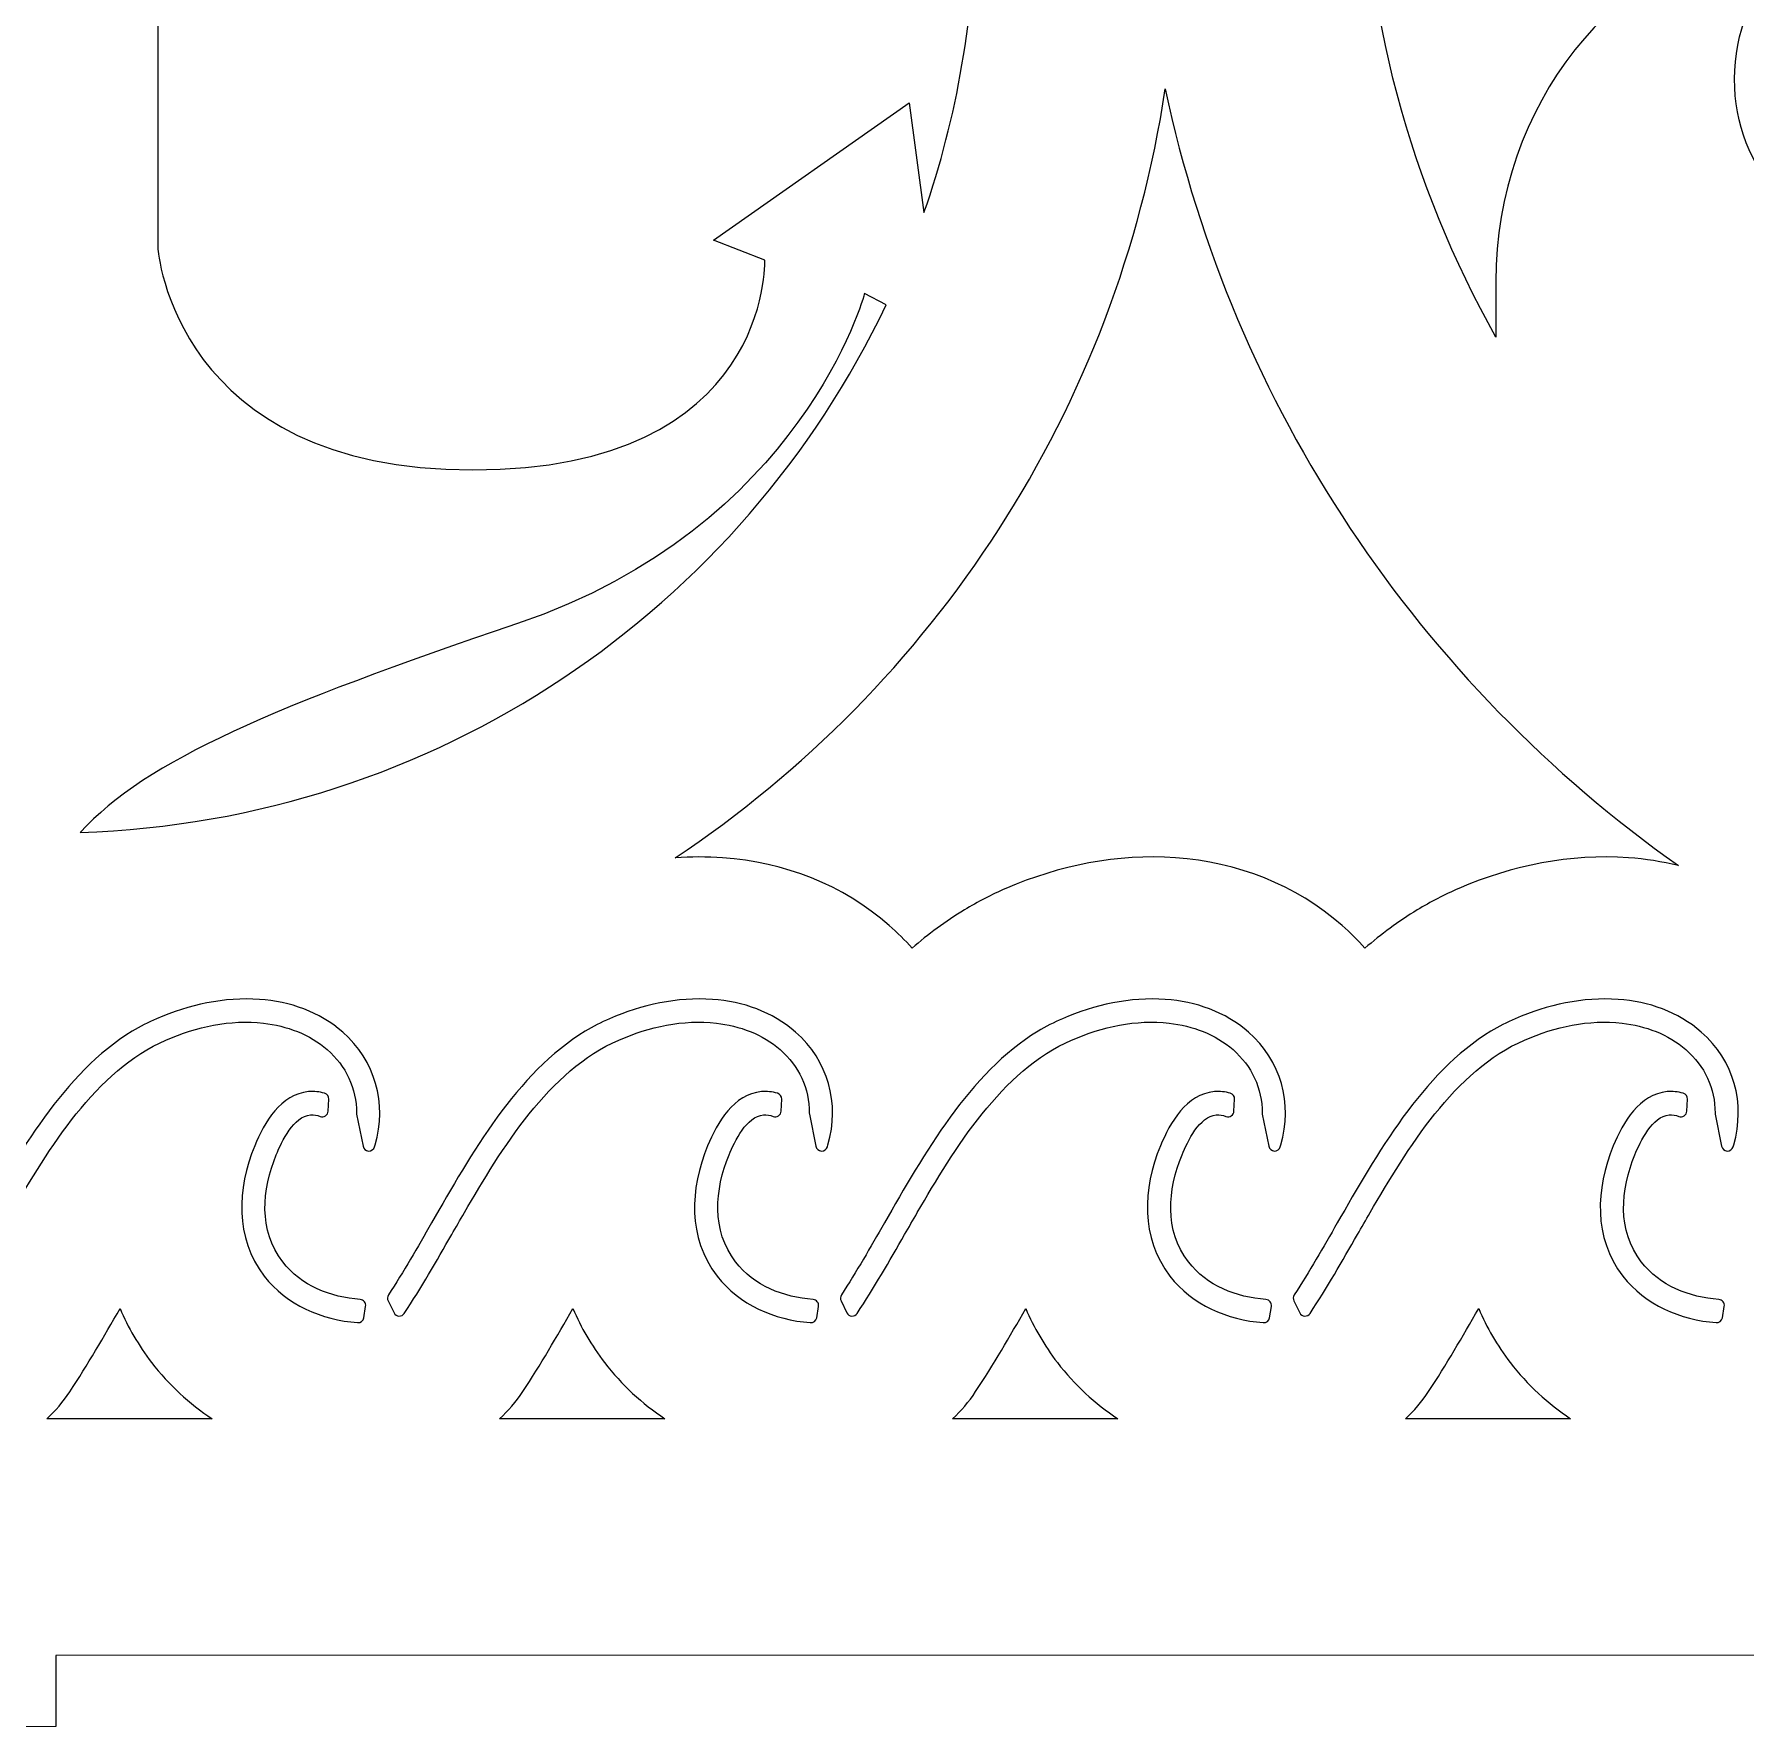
# Model space of a CAD drawing. Header units: millimetres. Extents: x -1460 to 1460, y -777 to 775.
# Drawn here: x -336.2 to -263.8, y 333 to 404.6 of the extents above; entities that cross this region are included whole.
import ezdxf

# ---------------------------------------------------------------- set-up
doc = ezdxf.new("R2010")
doc.units = ezdxf.units.MM
doc.header["$MEASUREMENT"] = 0
doc.layers.add('Camada 1', color=7, linetype='Continuous')

msp = doc.modelspace()

# ---------------------------------------------------------------- linework, layer by layer
at = {"layer": 'Camada 1', "color": 250, "lineweight": 20}
for points, knots in [([(-78.2431, 446.6045), (-78.2431, 446.6045), (-78.2464, 446.6045), (-78.2464, 446.6045), (-78.2464, 446.6045), (-78.2464, 446.6045), (-78.2465, 446.8754), (-78.2465, 446.8754), (-78.2465, 446.8754), (-182.8807, 476.215), (-287.6544, 476.1247), (-392.2509, 446.6045), (-392.2509, 446.6045), (-392.2509, 446.6045), (-392.2578, 432.6336), (-392.2578, 432.6336), (-392.2578, 432.6336), (-392.2578, 432.6336), (-392.2509, 432.6356), (-392.2509, 432.6356), (-392.2509, 432.6356), (-392.2509, 432.6356), (-392.2509, 423.3018), (-392.2509, 423.3018), (-392.2509, 423.3018), (-392.2509, 423.3018), (-389.2361, 423.3018), (-389.2361, 423.3018), (-389.2361, 423.3018), (-389.2361, 423.3018), (-389.2361, 407.36), (-389.2361, 407.36), (-389.2361, 407.36), (-389.2361, 407.36), (-389.2361, 396.8079), (-389.2361, 396.8079), (-389.2361, 396.8079), (-389.2361, 396.8079), (-389.2361, 373.2177), (-389.2361, 373.2177), (-389.2361, 373.2177), (-389.2361, 373.2177), (-389.2361, 367.2369), (-389.2361, 367.2369), (-389.2361, 367.2369), (-389.2361, 367.2369), (-392.1851, 367.2369), (-392.1851, 367.2369), (-392.1851, 367.2369), (-392.1851, 367.2369), (-392.1863, 367.235), (-392.1863, 367.235), (-392.1863, 367.235), (-392.1863, 367.235), (-392.1875, 367.2331), (-392.1875, 367.2331), (-392.1875, 367.2331), (-392.1875, 367.2331), (-392.1886, 367.2312), (-392.1886, 367.2312), (-392.1886, 367.2312), (-392.1886, 367.2312), (-392.1898, 367.2293), (-392.1898, 367.2293), (-392.1898, 367.2293), (-392.1898, 367.2293), (-392.191, 367.2274), (-392.191, 367.2274), (-392.191, 367.2274), (-392.191, 367.2274), (-392.1922, 367.2255), (-392.1922, 367.2255), (-392.1922, 367.2255), (-392.1922, 367.2255), (-392.1934, 367.2236), (-392.1934, 367.2236), (-392.1934, 367.2236), (-392.1934, 367.2236), (-392.1946, 367.2218), (-392.1946, 367.2218), (-392.1946, 367.2218), (-392.1946, 367.2218), (-392.1957, 367.2199), (-392.1957, 367.2199), (-392.1957, 367.2199), (-392.1957, 367.2199), (-392.1969, 367.218), (-392.1969, 367.218), (-392.1969, 367.218), (-392.1969, 367.218), (-392.1981, 367.2161), (-392.1981, 367.2161), (-392.1981, 367.2161), (-392.1981, 367.2161), (-392.1993, 367.2142), (-392.1993, 367.2142), (-392.1993, 367.2142), (-392.1993, 367.2142), (-392.2005, 367.2123), (-392.2005, 367.2123), (-392.2005, 367.2123), (-392.2005, 367.2123), (-392.2016, 367.2104), (-392.2016, 367.2104), (-392.2016, 367.2104), (-392.2016, 367.2104), (-392.2028, 367.2085), (-392.2028, 367.2085), (-392.2028, 367.2085), (-392.2028, 367.2085), (-392.204, 367.2066), (-392.204, 367.2066), (-392.204, 367.2066), (-392.204, 367.2066), (-392.2052, 367.2047), (-392.2052, 367.2047), (-392.2052, 367.2047), (-392.2052, 367.2047), (-392.2064, 367.2028), (-392.2064, 367.2028), (-392.2064, 367.2028), (-392.2064, 367.2028), (-392.2087, 367.1991), (-392.2087, 367.1991), (-392.2087, 367.1991), (-392.2087, 367.1991), (-392.2099, 367.1972), (-392.2099, 367.1972), (-392.2099, 367.1972), (-392.2099, 367.1972), (-392.2111, 367.1953), (-392.2111, 367.1953), (-392.2111, 367.1953), (-392.2111, 367.1953), (-392.2123, 367.1934), (-392.2123, 367.1934), (-392.2123, 367.1934), (-392.2123, 367.1934), (-392.2135, 367.1915), (-392.2135, 367.1915), (-392.2135, 367.1915), (-392.2135, 367.1915), (-392.2182, 367.1839), (-392.2182, 367.1839), (-392.2182, 367.1839), (-392.2182, 367.1839), (-392.2194, 367.182), (-392.2194, 367.182), (-392.2194, 367.182), (-392.2194, 367.182), (-392.2206, 367.1801), (-392.2206, 367.1801), (-392.2206, 367.1801), (-392.2206, 367.1801), (-392.2229, 367.1764), (-392.2229, 367.1764), (-392.2229, 367.1764), (-392.2229, 367.1764), (-392.2241, 367.1745), (-392.2241, 367.1745), (-392.2241, 367.1745), (-392.2241, 367.1745), (-392.2253, 367.1726), (-392.2253, 367.1726), (-392.2253, 367.1726), (-392.2253, 367.1726), (-392.2265, 367.1707), (-392.2265, 367.1707), (-392.2265, 367.1707), (-392.2265, 367.1707), (-392.2277, 367.1688), (-392.2277, 367.1688), (-392.2277, 367.1688), (-392.2277, 367.1688), (-392.2336, 367.1594), (-392.2336, 367.1594), (-392.2336, 367.1594), (-392.2336, 367.1594), (-392.2348, 367.1575), (-392.2348, 367.1575), (-392.2348, 367.1575), (-392.2348, 367.1575), (-392.236, 367.1556), (-392.236, 367.1556), (-392.236, 367.1556), (-392.236, 367.1556), (-392.2407, 367.148), (-392.2407, 367.148), (-392.2407, 367.148), (-392.2407, 367.148), (-392.2419, 367.1461), (-392.2419, 367.1461), (-392.2419, 367.1461), (-392.2419, 367.1461), (-392.2431, 367.1442), (-392.2431, 367.1442), (-392.2431, 367.1442), (-392.2431, 367.1442), (-392.2443, 367.1423), (-392.2443, 367.1423), (-392.2443, 367.1423), (-392.2443, 367.1423), (-392.2454, 367.1405), (-392.2454, 367.1405), (-392.2454, 367.1405), (-392.2454, 367.1405), (-392.2466, 367.1386), (-392.2466, 367.1386), (-392.2466, 367.1386), (-392.2466, 367.1386), (-392.2478, 367.1367), (-392.2478, 367.1367), (-392.2478, 367.1367), (-392.2478, 367.1367), (-392.249, 367.1348), (-392.249, 367.1348), (-392.249, 367.1348), (-392.249, 367.1348), (-392.2502, 367.1329), (-392.2502, 367.1329), (-392.2502, 367.1329), (-392.2502, 367.1329), (-392.2509, 367.1319), (-392.2509, 367.1319), (-392.2509, 367.1319), (-392.2509, 367.1319), (-392.2509, 367.1318), (-392.2509, 367.1318), (-392.2509, 367.1318), (-392.2509, 367.1318), (-392.2609, 367.1159), (-392.2609, 367.1159), (-392.2609, 367.1159), (-392.2609, 367.1159), (-392.2538, 358.9358), (-392.2538, 358.9358), (-392.2538, 358.9358), (-392.2538, 358.9358), (-392.2509, 358.939), (-392.2509, 358.939), (-392.2509, 358.939), (-392.2509, 358.939), (-392.2509, 350.9979), (-392.2509, 350.9979), (-392.2509, 350.9979), (-392.2509, 350.9979), (-392.2517, 350.9979), (-392.2517, 350.9979), (-392.2517, 350.9979), (-392.2517, 350.9979), (-392.2509, 350.0773), (-392.2509, 350.0773), (-392.2509, 350.0773), (-392.2509, 350.0773), (-392.2509, 332.9659), (-392.2509, 332.9659), (-392.2509, 332.9659), (-392.2509, 332.9659), (-389.236, 332.9659), (-389.236, 332.9659), (-389.236, 332.9659), (-389.236, 332.9659), (-389.236, 332.9518), (-389.236, 332.9518), (-389.236, 332.9518), (-389.236, 332.9518), (-335.236, 333.0523), (-335.236, 333.0523), (-335.236, 333.0523), (-335.236, 333.0523), (-335.236, 336.0523), (-335.236, 336.0523), (-335.236, 336.0523), (-335.236, 336.0523), (-235.2485, 336.0586), (-235.2485, 336.0586), (-235.2485, 336.0586), (-235.2485, 336.0586), (-135.261, 336.0523), (-135.261, 336.0523), (-135.261, 336.0523), (-135.261, 336.0523), (-135.261, 333.0523), (-135.261, 333.0523), (-135.261, 333.0523), (-135.261, 333.0523), (-86.2484, 333.0521), (-86.2484, 333.0521), (-86.2484, 333.0521), (-86.2484, 333.0521), (-86.2484, 332.9659), (-86.2484, 332.9659), (-86.2484, 332.9659), (-86.2484, 332.9659), (-78.2431, 332.9659), (-78.2431, 332.9659), (-78.2431, 332.9659), (-78.2431, 332.9659), (-78.2431, 359.3967), (-78.2431, 359.3967), (-78.2431, 359.3967), (-78.2431, 359.3967), (-78.2364, 367.1159), (-78.2364, 367.1159), (-78.2364, 367.1159), (-78.2364, 367.1159), (-78.2431, 367.1265), (-78.2431, 367.1265), (-78.2431, 367.1265), (-78.2431, 367.1265), (-78.2431, 367.1319), (-78.2431, 367.1319), (-78.2431, 367.1319), (-78.2431, 367.1319), (-78.3089, 367.2369), (-78.3089, 367.2369), (-78.3089, 367.2369), (-78.3089, 367.2369), (-78.3122, 367.2369), (-78.3122, 367.2369), (-78.3122, 367.2369), (-78.3122, 367.2369), (-78.3779, 367.3427), (-78.3779, 367.3427), (-78.3779, 367.3427), (-78.3779, 367.3427), (-81.2579, 367.3427), (-81.2579, 367.3427), (-81.2579, 367.3427), (-81.2579, 367.3427), (-81.2579, 373.2177), (-81.2579, 373.2177), (-81.2579, 373.2177), (-81.2579, 373.2177), (-81.2579, 396.8079), (-81.2579, 396.8079), (-81.2579, 396.8079), (-81.2579, 396.8079), (-81.2579, 407.36), (-81.2579, 407.36), (-81.2579, 407.36), (-81.2579, 407.36), (-81.2579, 423.3018), (-81.2579, 423.3018), (-81.2579, 423.3018), (-81.2579, 423.3018), (-78.2431, 423.3018), (-78.2431, 423.3018), (-78.2431, 423.3018), (-78.2431, 423.3018), (-78.2431, 432.9062), (-78.2431, 432.9062), (-78.2431, 432.9062), (-78.2431, 432.9062), (-78.2396, 432.9052), (-78.2396, 432.9052), (-78.2396, 432.9052), (-78.2396, 432.9052), (-78.2431, 439.9915), (-78.2431, 439.9915), (-78.2431, 439.9915), (-78.2431, 439.9915), (-78.2431, 446.6045), (-78.2431, 446.6045)], [0, 0, 0, 0, 0.0108696, 0.0108696, 0.0108696, 0.0108696, 0.0217391, 0.0217391, 0.0217391, 0.0217391, 0.0326087, 0.0326087, 0.0326087, 0.0326087, 0.0434783, 0.0434783, 0.0434783, 0.0434783, 0.0543478, 0.0543478, 0.0543478, 0.0543478, 0.0652174, 0.0652174, 0.0652174, 0.0652174, 0.076087, 0.076087, 0.076087, 0.076087, 0.0869565, 0.0869565, 0.0869565, 0.0869565, 0.0978261, 0.0978261, 0.0978261, 0.0978261, 0.1086957, 0.1086957, 0.1086957, 0.1086957, 0.1195652, 0.1195652, 0.1195652, 0.1195652, 0.1304348, 0.1304348, 0.1304348, 0.1304348, 0.1413043, 0.1413043, 0.1413043, 0.1413043, 0.1521739, 0.1521739, 0.1521739, 0.1521739, 0.1630435, 0.1630435, 0.1630435, 0.1630435, 0.173913, 0.173913, 0.173913, 0.173913, 0.1847826, 0.1847826, 0.1847826, 0.1847826, 0.1956522, 0.1956522, 0.1956522, 0.1956522, 0.2065217, 0.2065217, 0.2065217, 0.2065217, 0.2173913, 0.2173913, 0.2173913, 0.2173913, 0.2282609, 0.2282609, 0.2282609, 0.2282609, 0.2391304, 0.2391304, 0.2391304, 0.2391304, 0.25, 0.25, 0.25, 0.25, 0.2608696, 0.2608696, 0.2608696, 0.2608696, 0.2717391, 0.2717391, 0.2717391, 0.2717391, 0.2826087, 0.2826087, 0.2826087, 0.2826087, 0.2934783, 0.2934783, 0.2934783, 0.2934783, 0.3043478, 0.3043478, 0.3043478, 0.3043478, 0.3152174, 0.3152174, 0.3152174, 0.3152174, 0.326087, 0.326087, 0.326087, 0.326087, 0.3369565, 0.3369565, 0.3369565, 0.3369565, 0.3478261, 0.3478261, 0.3478261, 0.3478261, 0.3586957, 0.3586957, 0.3586957, 0.3586957, 0.3695652, 0.3695652, 0.3695652, 0.3695652, 0.3804348, 0.3804348, 0.3804348, 0.3804348, 0.3913043, 0.3913043, 0.3913043, 0.3913043, 0.4021739, 0.4021739, 0.4021739, 0.4021739, 0.4130435, 0.4130435, 0.4130435, 0.4130435, 0.423913, 0.423913, 0.423913, 0.423913, 0.4347826, 0.4347826, 0.4347826, 0.4347826, 0.4456522, 0.4456522, 0.4456522, 0.4456522, 0.4565217, 0.4565217, 0.4565217, 0.4565217, 0.4673913, 0.4673913, 0.4673913, 0.4673913, 0.4782609, 0.4782609, 0.4782609, 0.4782609, 0.4891304, 0.4891304, 0.4891304, 0.4891304, 0.5, 0.5, 0.5, 0.5, 0.5108696, 0.5108696, 0.5108696, 0.5108696, 0.5217391, 0.5217391, 0.5217391, 0.5217391, 0.5326087, 0.5326087, 0.5326087, 0.5326087, 0.5434783, 0.5434783, 0.5434783, 0.5434783, 0.5543478, 0.5543478, 0.5543478, 0.5543478, 0.5652174, 0.5652174, 0.5652174, 0.5652174, 0.576087, 0.576087, 0.576087, 0.576087, 0.5869565, 0.5869565, 0.5869565, 0.5869565, 0.5978261, 0.5978261, 0.5978261, 0.5978261, 0.6086957, 0.6086957, 0.6086957, 0.6086957, 0.6195652, 0.6195652, 0.6195652, 0.6195652, 0.6304348, 0.6304348, 0.6304348, 0.6304348, 0.6413043, 0.6413043, 0.6413043, 0.6413043, 0.6521739, 0.6521739, 0.6521739, 0.6521739, 0.6630435, 0.6630435, 0.6630435, 0.6630435, 0.673913, 0.673913, 0.673913, 0.673913, 0.6847826, 0.6847826, 0.6847826, 0.6847826, 0.6956522, 0.6956522, 0.6956522, 0.6956522, 0.7065217, 0.7065217, 0.7065217, 0.7065217, 0.7173913, 0.7173913, 0.7173913, 0.7173913, 0.7282609, 0.7282609, 0.7282609, 0.7282609, 0.7391304, 0.7391304, 0.7391304, 0.7391304, 0.75, 0.75, 0.75, 0.75, 0.7608696, 0.7608696, 0.7608696, 0.7608696, 0.7717391, 0.7717391, 0.7717391, 0.7717391, 0.7826087, 0.7826087, 0.7826087, 0.7826087, 0.7934783, 0.7934783, 0.7934783, 0.7934783, 0.8043478, 0.8043478, 0.8043478, 0.8043478, 0.8152174, 0.8152174, 0.8152174, 0.8152174, 0.826087, 0.826087, 0.826087, 0.826087, 0.8369565, 0.8369565, 0.8369565, 0.8369565, 0.8478261, 0.8478261, 0.8478261, 0.8478261, 0.8586957, 0.8586957, 0.8586957, 0.8586957, 0.8695652, 0.8695652, 0.8695652, 0.8695652, 0.8804348, 0.8804348, 0.8804348, 0.8804348, 0.8913043, 0.8913043, 0.8913043, 0.8913043, 0.9021739, 0.9021739, 0.9021739, 0.9021739, 0.9130435, 0.9130435, 0.9130435, 0.9130435, 0.923913, 0.923913, 0.923913, 0.923913, 0.9347826, 0.9347826, 0.9347826, 0.9347826, 0.9456522, 0.9456522, 0.9456522, 0.9456522, 0.9565217, 0.9565217, 0.9565217, 0.9565217, 0.9673913, 0.9673913, 0.9673913, 0.9673913, 0.9782609, 0.9782609, 0.9782609, 0.9782609, 1, 1, 1, 1]), ([(-326.9736, 448.0212), (-309.4727, 444.153), (-296.3805, 428.5488), (-296.3805, 409.8843), (-296.3805, 409.8843), (-296.3805, 405.3849), (-297.1431, 401.0638), (-298.5435, 397.0417), (-298.5435, 397.0417), (-298.5435, 397.0417), (-299.17, 401.6902), (-299.17, 401.6902), (-299.17, 401.6902), (-299.17, 401.6902), (-307.4453, 395.8781), (-307.4453, 395.8781), (-307.4453, 395.8781), (-307.4453, 395.8781), (-305.2671, 395.0274), (-305.2671, 395.0274), (-305.2671, 395.0274), (-305.2671, 395.0274), (-304.9772, 386.1666), (-317.6081, 386.1666), (-317.6081, 386.1666), (-330.2388, 386.1666), (-330.9258, 395.5137), (-330.9258, 395.5137), (-330.9258, 395.5137), (-330.9258, 395.5137), (-330.9258, 423.6998), (-330.9258, 423.6998), (-330.9258, 423.6998), (-330.9258, 423.6998), (-316.6789, 423.6998), (-316.6789, 423.6998), (-316.6789, 423.6998), (-316.6789, 423.6998), (-313.6885, 424.5589), (-313.6885, 427.0805), (-313.6885, 427.0805), (-313.6885, 429.6018), (-316.6789, 430.4097), (-316.6789, 430.4097), (-316.6789, 430.4097), (-316.6789, 430.4097), (-329.1501, 430.7174), (-329.1501, 430.7174), (-329.1501, 430.7174), (-329.1501, 430.7174), (-322.8347, 431.6074), (-322.8347, 440.7823), (-322.8347, 440.7823), (-322.8347, 444.297), (-324.6876, 446.5624), (-326.9736, 448.0212)], [0, 0, 0, 0, 0.0666667, 0.0666667, 0.0666667, 0.0666667, 0.1333333, 0.1333333, 0.1333333, 0.1333333, 0.2, 0.2, 0.2, 0.2, 0.2666667, 0.2666667, 0.2666667, 0.2666667, 0.3333333, 0.3333333, 0.3333333, 0.3333333, 0.4, 0.4, 0.4, 0.4, 0.4666667, 0.4666667, 0.4666667, 0.4666667, 0.5333333, 0.5333333, 0.5333333, 0.5333333, 0.6, 0.6, 0.6, 0.6, 0.6666667, 0.6666667, 0.6666667, 0.6666667, 0.7333333, 0.7333333, 0.7333333, 0.7333333, 0.8, 0.8, 0.8, 0.8, 0.8666667, 0.8666667, 0.8666667, 0.8666667, 1, 1, 1, 1]), ([(-274.3715, 391.7813), (-274.3715, 391.7813), (-274.3715, 394.1295), (-274.3715, 394.1295), (-274.3715, 394.1295), (-274.3715, 401.5549), (-269.3567, 407.9), (-262.7035, 408.8816), (-262.7035, 408.8816), (-262.7035, 408.8816), (-260.9048, 409.1493), (-260.9048, 409.1493), (-260.9048, 409.1493), (-260.9048, 409.1493), (-262.2471, 407.7947), (-262.2471, 407.7947), (-262.2471, 407.7947), (-263.5414, 406.4849), (-264.2837, 404.6251), (-264.2837, 402.6924), (-264.2837, 402.6924), (-264.2837, 398.8744), (-261.4773, 395.7654), (-258.0251, 395.7654), (-258.0251, 395.7654), (-258.0251, 395.7654), (-235.8172, 395.7654), (-235.8172, 395.7654), (-235.8172, 395.7654), (-235.8172, 395.7654), (-235.8172, 402.7096), (-235.8172, 402.7096), (-235.8172, 402.7096), (-235.8172, 402.7096), (-251.6841, 402.7096), (-251.6841, 402.7096), (-251.6841, 402.7096), (-254.8793, 402.7096), (-257.2924, 404.0094), (-258.8693, 406.5763), (-258.8693, 406.5763), (-261.9878, 413.3806), (-263.7057, 435.2477), (-265.017, 446.5847), (-265.017, 446.5847), (-274.2217, 438.4472), (-280.0202, 426.5954), (-280.0202, 413.3984), (-280.0202, 413.3984), (-280.0202, 405.5509), (-277.969, 398.1792), (-274.3715, 391.7813)], [0, 0, 0, 0, 0.0714286, 0.0714286, 0.0714286, 0.0714286, 0.1428571, 0.1428571, 0.1428571, 0.1428571, 0.2142857, 0.2142857, 0.2142857, 0.2142857, 0.2857143, 0.2857143, 0.2857143, 0.2857143, 0.3571429, 0.3571429, 0.3571429, 0.3571429, 0.4285714, 0.4285714, 0.4285714, 0.4285714, 0.5, 0.5, 0.5, 0.5, 0.5714286, 0.5714286, 0.5714286, 0.5714286, 0.6428571, 0.6428571, 0.6428571, 0.6428571, 0.7142857, 0.7142857, 0.7142857, 0.7142857, 0.7857143, 0.7857143, 0.7857143, 0.7857143, 0.8571429, 0.8571429, 0.8571429, 0.8571429, 1, 1, 1, 1]), ([(-288.3435, 402.2779), (-290.3849, 388.7292), (-298.1318, 377.0502), (-309.0599, 369.7672), (-309.0599, 369.7672), (-308.3928, 369.8155), (-307.7222, 369.8178), (-307.053, 369.7695), (-307.053, 369.7695), (-304.4527, 369.5818), (-301.9768, 368.6366), (-300.0094, 366.9068), (-300.0094, 366.9068), (-299.6654, 366.6043), (-299.3446, 366.2835), (-299.0477, 365.9468), (-299.0477, 365.9468), (-298.3697, 366.5362), (-297.6369, 367.0792), (-296.8359, 367.565), (-296.8359, 367.565), (-296.2713, 367.9075), (-295.6839, 368.2123), (-295.0779, 368.4748), (-295.0779, 368.4748), (-292.8313, 369.4477), (-290.3615, 369.9464), (-287.9115, 369.7695), (-287.9115, 369.7695), (-285.3112, 369.5818), (-282.8354, 368.6365), (-280.868, 366.9068), (-280.868, 366.9068), (-280.5239, 366.6043), (-280.2031, 366.2835), (-279.9062, 365.9467), (-279.9062, 365.9467), (-279.2282, 366.5361), (-278.4954, 367.0792), (-277.6944, 367.565), (-277.6944, 367.565), (-277.1297, 367.9075), (-276.5423, 368.2124), (-275.9363, 368.4748), (-275.9363, 368.4748), (-273.6897, 369.4477), (-271.22, 369.9464), (-268.77, 369.7695), (-268.77, 369.7695), (-268.0544, 369.7178), (-267.3482, 369.6087), (-266.6594, 369.4417), (-266.6594, 369.4417), (-277.5783, 377.1577), (-285.4968, 388.7911), (-288.3435, 402.2779)], [0, 0, 0, 0, 0.0666667, 0.0666667, 0.0666667, 0.0666667, 0.1333333, 0.1333333, 0.1333333, 0.1333333, 0.2, 0.2, 0.2, 0.2, 0.2666667, 0.2666667, 0.2666667, 0.2666667, 0.3333333, 0.3333333, 0.3333333, 0.3333333, 0.4, 0.4, 0.4, 0.4, 0.4666667, 0.4666667, 0.4666667, 0.4666667, 0.5333333, 0.5333333, 0.5333333, 0.5333333, 0.6, 0.6, 0.6, 0.6, 0.6666667, 0.6666667, 0.6666667, 0.6666667, 0.7333333, 0.7333333, 0.7333333, 0.7333333, 0.8, 0.8, 0.8, 0.8, 0.8666667, 0.8666667, 0.8666667, 0.8666667, 1, 1, 1, 1]), ([(-334.2038, 370.8459), (-331.3839, 373.9161), (-325.9683, 376.1942), (-315.7203, 379.6711), (-315.7203, 379.6711), (-303.67, 383.7586), (-301.057, 393.6205), (-301.057, 393.6205), (-301.057, 393.6205), (-301.057, 393.6205), (-300.1383, 393.1514), (-300.1383, 393.1514), (-300.1383, 393.1514), (-306.2397, 380.3031), (-319.1475, 371.3142), (-334.2038, 370.8459)], [0, 0, 0, 0, 0.2, 0.2, 0.2, 0.2, 0.4, 0.4, 0.4, 0.4, 0.6, 0.6, 0.6, 0.6, 1, 1, 1, 1]), ([(-340.3188, 351.2888), (-339.6766, 352.2817), (-339.0891, 353.3085), (-338.4993, 354.3329), (-338.4993, 354.3329), (-336.8457, 357.2052), (-334.9117, 360.6732), (-332.0072, 362.4349), (-332.0072, 362.4349), (-331.6761, 362.6357), (-331.3319, 362.8149), (-330.9764, 362.9689), (-330.9764, 362.9689), (-329.6182, 363.557), (-328.1102, 363.8922), (-326.6264, 363.7851), (-326.6264, 363.7851), (-325.3384, 363.6921), (-324.0916, 363.2614), (-323.1128, 362.4008), (-323.1128, 362.4008), (-321.733, 361.1876), (-321.2357, 359.3949), (-321.7432, 357.6354), (-321.7432, 357.6354), (-321.7432, 357.6354), (-321.7666, 357.5544), (-321.7666, 357.5544), (-321.7666, 357.5544), (-321.799, 357.4417), (-321.901, 357.3683), (-322.0181, 357.3731), (-322.0181, 357.3731), (-322.1351, 357.378), (-322.2307, 357.4595), (-322.2538, 357.5743), (-322.2538, 357.5743), (-322.2538, 357.5743), (-322.5261, 358.9257), (-322.5261, 358.9257), (-322.5261, 358.9257), (-322.5296, 358.9434), (-322.5311, 358.9588), (-322.531, 358.9769), (-322.531, 358.9769), (-322.5238, 360.0266), (-322.9793, 360.9712), (-323.7637, 361.6608), (-323.7637, 361.6608), (-324.504, 362.3117), (-325.4897, 362.6676), (-326.4595, 362.7807), (-326.4595, 362.7807), (-327.8672, 362.945), (-329.2954, 362.6225), (-330.5848, 362.0643), (-330.5848, 362.0643), (-333.5465, 360.7818), (-335.5487, 357.4526), (-337.1089, 354.7696), (-337.1089, 354.7696), (-337.2886, 354.4606), (-337.4669, 354.1508), (-337.6452, 353.841), (-337.6452, 353.841), (-338.2919, 352.7179), (-338.9353, 351.5915), (-339.6501, 350.5097), (-339.6501, 350.5097), (-339.7011, 350.4326), (-339.7831, 350.3918), (-339.8753, 350.3976), (-339.8753, 350.3976), (-339.9675, 350.4033), (-340.0439, 350.4542), (-340.0848, 350.5372), (-340.0848, 350.5372), (-340.0848, 350.5372), (-340.3332, 351.0415), (-340.3332, 351.0415), (-340.3332, 351.0415), (-340.3733, 351.1229), (-340.3681, 351.2124), (-340.3188, 351.2888)], [0, 0, 0, 0, 0.0454545, 0.0454545, 0.0454545, 0.0454545, 0.0909091, 0.0909091, 0.0909091, 0.0909091, 0.1363636, 0.1363636, 0.1363636, 0.1363636, 0.1818182, 0.1818182, 0.1818182, 0.1818182, 0.2272727, 0.2272727, 0.2272727, 0.2272727, 0.2727273, 0.2727273, 0.2727273, 0.2727273, 0.3181818, 0.3181818, 0.3181818, 0.3181818, 0.3636364, 0.3636364, 0.3636364, 0.3636364, 0.4090909, 0.4090909, 0.4090909, 0.4090909, 0.4545455, 0.4545455, 0.4545455, 0.4545455, 0.5, 0.5, 0.5, 0.5, 0.5454545, 0.5454545, 0.5454545, 0.5454545, 0.5909091, 0.5909091, 0.5909091, 0.5909091, 0.6363636, 0.6363636, 0.6363636, 0.6363636, 0.6818182, 0.6818182, 0.6818182, 0.6818182, 0.7272727, 0.7272727, 0.7272727, 0.7272727, 0.7727273, 0.7727273, 0.7727273, 0.7727273, 0.8181818, 0.8181818, 0.8181818, 0.8181818, 0.8636364, 0.8636364, 0.8636364, 0.8636364, 0.9090909, 0.9090909, 0.9090909, 0.9090909, 1, 1, 1, 1]), ([(-321.1773, 351.2888), (-320.5351, 352.2817), (-319.9477, 353.3085), (-319.3578, 354.3329), (-319.3578, 354.3329), (-317.7042, 357.2052), (-315.7702, 360.6732), (-312.8657, 362.4349), (-312.8657, 362.4349), (-312.5347, 362.6357), (-312.1904, 362.8149), (-311.8349, 362.9689), (-311.8349, 362.9689), (-310.4767, 363.557), (-308.9688, 363.8922), (-307.485, 363.7851), (-307.485, 363.7851), (-306.1969, 363.6921), (-304.9501, 363.2614), (-303.9713, 362.4008), (-303.9713, 362.4008), (-302.5915, 361.1876), (-302.0942, 359.3949), (-302.6017, 357.6354), (-302.6017, 357.6354), (-302.6017, 357.6354), (-302.6251, 357.5544), (-302.6251, 357.5544), (-302.6251, 357.5544), (-302.6575, 357.4417), (-302.7595, 357.3683), (-302.8766, 357.3731), (-302.8766, 357.3731), (-302.9936, 357.378), (-303.0892, 357.4595), (-303.1123, 357.5743), (-303.1123, 357.5743), (-303.1123, 357.5743), (-303.3846, 358.9257), (-303.3846, 358.9257), (-303.3846, 358.9257), (-303.3881, 358.9434), (-303.3896, 358.9588), (-303.3895, 358.9769), (-303.3895, 358.9769), (-303.3823, 360.0266), (-303.8378, 360.9712), (-304.6222, 361.6608), (-304.6222, 361.6608), (-305.3625, 362.3117), (-306.3482, 362.6676), (-307.318, 362.7807), (-307.318, 362.7807), (-308.7258, 362.945), (-310.1539, 362.6225), (-311.4433, 362.0643), (-311.4433, 362.0643), (-314.405, 360.7818), (-316.4073, 357.4526), (-317.9674, 354.7696), (-317.9674, 354.7696), (-318.1471, 354.4606), (-318.3254, 354.1508), (-318.5037, 353.841), (-318.5037, 353.841), (-319.1504, 352.7179), (-319.7939, 351.5915), (-320.5086, 350.5097), (-320.5086, 350.5097), (-320.5596, 350.4326), (-320.6417, 350.3918), (-320.7339, 350.3976), (-320.7339, 350.3976), (-320.8261, 350.4033), (-320.9024, 350.4542), (-320.9434, 350.5372), (-320.9434, 350.5372), (-320.9434, 350.5372), (-321.1917, 351.0415), (-321.1917, 351.0415), (-321.1917, 351.0415), (-321.2318, 351.1229), (-321.2266, 351.2124), (-321.1773, 351.2888)], [0, 0, 0, 0, 0.0454545, 0.0454545, 0.0454545, 0.0454545, 0.0909091, 0.0909091, 0.0909091, 0.0909091, 0.1363636, 0.1363636, 0.1363636, 0.1363636, 0.1818182, 0.1818182, 0.1818182, 0.1818182, 0.2272727, 0.2272727, 0.2272727, 0.2272727, 0.2727273, 0.2727273, 0.2727273, 0.2727273, 0.3181818, 0.3181818, 0.3181818, 0.3181818, 0.3636364, 0.3636364, 0.3636364, 0.3636364, 0.4090909, 0.4090909, 0.4090909, 0.4090909, 0.4545455, 0.4545455, 0.4545455, 0.4545455, 0.5, 0.5, 0.5, 0.5, 0.5454545, 0.5454545, 0.5454545, 0.5454545, 0.5909091, 0.5909091, 0.5909091, 0.5909091, 0.6363636, 0.6363636, 0.6363636, 0.6363636, 0.6818182, 0.6818182, 0.6818182, 0.6818182, 0.7272727, 0.7272727, 0.7272727, 0.7272727, 0.7727273, 0.7727273, 0.7727273, 0.7727273, 0.8181818, 0.8181818, 0.8181818, 0.8181818, 0.8636364, 0.8636364, 0.8636364, 0.8636364, 0.9090909, 0.9090909, 0.9090909, 0.9090909, 1, 1, 1, 1]), ([(-302.0358, 351.2888), (-301.3936, 352.2817), (-300.8062, 353.3085), (-300.2163, 354.3329), (-300.2163, 354.3329), (-298.5628, 357.2052), (-296.6288, 360.6732), (-293.7243, 362.4349), (-293.7243, 362.4349), (-293.3932, 362.6357), (-293.0489, 362.8149), (-292.6935, 362.9689), (-292.6935, 362.9689), (-291.3353, 363.557), (-289.8273, 363.8922), (-288.3435, 363.7851), (-288.3435, 363.7851), (-287.0554, 363.6921), (-285.8086, 363.2614), (-284.8299, 362.4008), (-284.8299, 362.4008), (-283.45, 361.1876), (-282.9528, 359.3949), (-283.4602, 357.6354), (-283.4602, 357.6354), (-283.4602, 357.6354), (-283.4836, 357.5544), (-283.4836, 357.5544), (-283.4836, 357.5544), (-283.516, 357.4417), (-283.6181, 357.3683), (-283.7351, 357.3731), (-283.7351, 357.3731), (-283.8521, 357.378), (-283.9477, 357.4595), (-283.9708, 357.5743), (-283.9708, 357.5743), (-283.9708, 357.5743), (-284.2431, 358.9257), (-284.2431, 358.9257), (-284.2431, 358.9257), (-284.2466, 358.9434), (-284.2481, 358.9588), (-284.248, 358.9769), (-284.248, 358.9769), (-284.2408, 360.0266), (-284.6963, 360.9712), (-285.4807, 361.6608), (-285.4807, 361.6608), (-286.2211, 362.3117), (-287.2067, 362.6676), (-288.1765, 362.7807), (-288.1765, 362.7807), (-289.5843, 362.945), (-291.0124, 362.6225), (-292.3019, 362.0643), (-292.3019, 362.0643), (-295.2636, 360.7818), (-297.2658, 357.4526), (-298.8259, 354.7696), (-298.8259, 354.7696), (-299.0056, 354.4606), (-299.1839, 354.1508), (-299.3622, 353.841), (-299.3622, 353.841), (-300.0089, 352.7179), (-300.6524, 351.5915), (-301.3671, 350.5097), (-301.3671, 350.5097), (-301.4181, 350.4326), (-301.5002, 350.3918), (-301.5924, 350.3976), (-301.5924, 350.3976), (-301.6846, 350.4033), (-301.7609, 350.4542), (-301.8019, 350.5372), (-301.8019, 350.5372), (-301.8019, 350.5372), (-302.0502, 351.0415), (-302.0502, 351.0415), (-302.0502, 351.0415), (-302.0903, 351.1229), (-302.0851, 351.2124), (-302.0358, 351.2888)], [0, 0, 0, 0, 0.0454545, 0.0454545, 0.0454545, 0.0454545, 0.0909091, 0.0909091, 0.0909091, 0.0909091, 0.1363636, 0.1363636, 0.1363636, 0.1363636, 0.1818182, 0.1818182, 0.1818182, 0.1818182, 0.2272727, 0.2272727, 0.2272727, 0.2272727, 0.2727273, 0.2727273, 0.2727273, 0.2727273, 0.3181818, 0.3181818, 0.3181818, 0.3181818, 0.3636364, 0.3636364, 0.3636364, 0.3636364, 0.4090909, 0.4090909, 0.4090909, 0.4090909, 0.4545455, 0.4545455, 0.4545455, 0.4545455, 0.5, 0.5, 0.5, 0.5, 0.5454545, 0.5454545, 0.5454545, 0.5454545, 0.5909091, 0.5909091, 0.5909091, 0.5909091, 0.6363636, 0.6363636, 0.6363636, 0.6363636, 0.6818182, 0.6818182, 0.6818182, 0.6818182, 0.7272727, 0.7272727, 0.7272727, 0.7272727, 0.7727273, 0.7727273, 0.7727273, 0.7727273, 0.8181818, 0.8181818, 0.8181818, 0.8181818, 0.8636364, 0.8636364, 0.8636364, 0.8636364, 0.9090909, 0.9090909, 0.9090909, 0.9090909, 1, 1, 1, 1]), ([(-282.8944, 351.2888), (-282.2521, 352.2817), (-281.6647, 353.3085), (-281.0748, 354.3329), (-281.0748, 354.3329), (-279.4213, 357.2052), (-277.4873, 360.6732), (-274.5828, 362.4349), (-274.5828, 362.4349), (-274.2517, 362.6357), (-273.9075, 362.8149), (-273.552, 362.9689), (-273.552, 362.9689), (-272.1938, 363.557), (-270.6858, 363.8922), (-269.202, 363.7851), (-269.202, 363.7851), (-267.9139, 363.6921), (-266.6671, 363.2614), (-265.6884, 362.4008), (-265.6884, 362.4008), (-264.3085, 361.1876), (-263.8113, 359.3949), (-264.3188, 357.6354), (-264.3188, 357.6354), (-264.3188, 357.6354), (-264.3421, 357.5544), (-264.3421, 357.5544), (-264.3421, 357.5544), (-264.3745, 357.4417), (-264.4766, 357.3683), (-264.5937, 357.3731), (-264.5937, 357.3731), (-264.7106, 357.378), (-264.8063, 357.4595), (-264.8293, 357.5743), (-264.8293, 357.5743), (-264.8293, 357.5743), (-265.1016, 358.9257), (-265.1016, 358.9257), (-265.1016, 358.9257), (-265.1052, 358.9434), (-265.1067, 358.9588), (-265.1066, 358.9769), (-265.1066, 358.9769), (-265.0993, 360.0266), (-265.5548, 360.9712), (-266.3392, 361.6608), (-266.3392, 361.6608), (-267.0796, 362.3117), (-268.0652, 362.6676), (-269.035, 362.7807), (-269.035, 362.7807), (-270.4428, 362.945), (-271.8709, 362.6225), (-273.1604, 362.0643), (-273.1604, 362.0643), (-276.1221, 360.7818), (-278.1243, 357.4526), (-279.6845, 354.7696), (-279.6845, 354.7696), (-279.8641, 354.4606), (-280.0424, 354.1508), (-280.2207, 353.841), (-280.2207, 353.841), (-280.8675, 352.7179), (-281.5109, 351.5915), (-282.2257, 350.5097), (-282.2257, 350.5097), (-282.2766, 350.4326), (-282.3587, 350.3918), (-282.4509, 350.3976), (-282.4509, 350.3976), (-282.5431, 350.4033), (-282.6195, 350.4542), (-282.6604, 350.5372), (-282.6604, 350.5372), (-282.6604, 350.5372), (-282.9087, 351.0415), (-282.9087, 351.0415), (-282.9087, 351.0415), (-282.9488, 351.1229), (-282.9436, 351.2124), (-282.8944, 351.2888)], [0, 0, 0, 0, 0.0454545, 0.0454545, 0.0454545, 0.0454545, 0.0909091, 0.0909091, 0.0909091, 0.0909091, 0.1363636, 0.1363636, 0.1363636, 0.1363636, 0.1818182, 0.1818182, 0.1818182, 0.1818182, 0.2272727, 0.2272727, 0.2272727, 0.2272727, 0.2727273, 0.2727273, 0.2727273, 0.2727273, 0.3181818, 0.3181818, 0.3181818, 0.3181818, 0.3636364, 0.3636364, 0.3636364, 0.3636364, 0.4090909, 0.4090909, 0.4090909, 0.4090909, 0.4545455, 0.4545455, 0.4545455, 0.4545455, 0.5, 0.5, 0.5, 0.5, 0.5454545, 0.5454545, 0.5454545, 0.5454545, 0.5909091, 0.5909091, 0.5909091, 0.5909091, 0.6363636, 0.6363636, 0.6363636, 0.6363636, 0.6818182, 0.6818182, 0.6818182, 0.6818182, 0.7272727, 0.7272727, 0.7272727, 0.7272727, 0.7727273, 0.7727273, 0.7727273, 0.7727273, 0.8181818, 0.8181818, 0.8181818, 0.8181818, 0.8636364, 0.8636364, 0.8636364, 0.8636364, 0.9090909, 0.9090909, 0.9090909, 0.9090909, 1, 1, 1, 1]), ([(-322.4889, 350.1191), (-324.0073, 350.2433), (-325.4837, 350.8579), (-326.4304, 352.0893), (-326.4304, 352.0893), (-327.6779, 353.7122), (-327.5791, 355.7766), (-326.8321, 357.5918), (-326.8321, 357.5918), (-326.4299, 358.569), (-325.726, 359.785), (-324.551, 359.8847), (-324.551, 359.8847), (-324.3233, 359.904), (-324.0978, 359.8782), (-323.8787, 359.8157), (-323.8787, 359.8157), (-323.7646, 359.7831), (-323.6904, 359.6789), (-323.6968, 359.5605), (-323.6968, 359.5605), (-323.6968, 359.5605), (-323.724, 359.0593), (-323.724, 359.0593), (-323.724, 359.0593), (-323.7285, 358.977), (-323.7681, 358.9081), (-323.8371, 358.8629), (-323.8371, 358.8629), (-323.9061, 358.8177), (-323.9852, 358.8088), (-324.0625, 358.8376), (-324.0625, 358.8376), (-324.1931, 358.8865), (-324.3318, 358.9142), (-324.4716, 358.9023), (-324.4716, 358.9023), (-325.1782, 358.8422), (-325.6864, 357.7869), (-325.9208, 357.217), (-325.9208, 357.217), (-326.5281, 355.7407), (-326.6729, 354.0221), (-325.6491, 352.6905), (-325.6491, 352.6905), (-324.8664, 351.6724), (-323.6217, 351.1927), (-322.3714, 351.0981), (-322.3714, 351.0981), (-322.2986, 351.0927), (-322.2381, 351.0604), (-322.193, 351.003), (-322.193, 351.003), (-322.1478, 350.9457), (-322.1307, 350.8793), (-322.1425, 350.8074), (-322.1425, 350.8074), (-322.1425, 350.8074), (-322.2207, 350.3289), (-322.2207, 350.3289), (-322.2207, 350.3289), (-322.2418, 350.1994), (-322.3582, 350.1084), (-322.4889, 350.1191)], [0, 0, 0, 0, 0.0588235, 0.0588235, 0.0588235, 0.0588235, 0.1176471, 0.1176471, 0.1176471, 0.1176471, 0.1764706, 0.1764706, 0.1764706, 0.1764706, 0.2352941, 0.2352941, 0.2352941, 0.2352941, 0.2941176, 0.2941176, 0.2941176, 0.2941176, 0.3529412, 0.3529412, 0.3529412, 0.3529412, 0.4117647, 0.4117647, 0.4117647, 0.4117647, 0.4705882, 0.4705882, 0.4705882, 0.4705882, 0.5294118, 0.5294118, 0.5294118, 0.5294118, 0.5882353, 0.5882353, 0.5882353, 0.5882353, 0.6470588, 0.6470588, 0.6470588, 0.6470588, 0.7058824, 0.7058824, 0.7058824, 0.7058824, 0.7647059, 0.7647059, 0.7647059, 0.7647059, 0.8235294, 0.8235294, 0.8235294, 0.8235294, 0.8823529, 0.8823529, 0.8823529, 0.8823529, 1, 1, 1, 1]), ([(-303.3474, 350.1191), (-304.8658, 350.2433), (-306.3422, 350.8579), (-307.2889, 352.0893), (-307.2889, 352.0893), (-308.5364, 353.7122), (-308.4376, 355.7766), (-307.6906, 357.5918), (-307.6906, 357.5918), (-307.2884, 358.569), (-306.5845, 359.785), (-305.4095, 359.8847), (-305.4095, 359.8847), (-305.1818, 359.904), (-304.9563, 359.8782), (-304.7372, 359.8157), (-304.7372, 359.8157), (-304.6231, 359.7831), (-304.549, 359.6789), (-304.5553, 359.5605), (-304.5553, 359.5605), (-304.5553, 359.5605), (-304.5826, 359.0593), (-304.5826, 359.0593), (-304.5826, 359.0593), (-304.587, 358.977), (-304.6266, 358.9081), (-304.6956, 358.8629), (-304.6956, 358.8629), (-304.7647, 358.8177), (-304.8437, 358.8088), (-304.921, 358.8376), (-304.921, 358.8376), (-305.0516, 358.8865), (-305.1903, 358.9142), (-305.3301, 358.9023), (-305.3301, 358.9023), (-306.0367, 358.8422), (-306.545, 357.7869), (-306.7793, 357.217), (-306.7793, 357.217), (-307.3866, 355.7407), (-307.5314, 354.0221), (-306.5076, 352.6905), (-306.5076, 352.6905), (-305.7249, 351.6724), (-304.4802, 351.1927), (-303.2299, 351.0981), (-303.2299, 351.0981), (-303.1572, 351.0927), (-303.0967, 351.0604), (-303.0515, 351.003), (-303.0515, 351.003), (-303.0064, 350.9457), (-302.9892, 350.8793), (-303.001, 350.8074), (-303.001, 350.8074), (-303.001, 350.8074), (-303.0792, 350.3289), (-303.0792, 350.3289), (-303.0792, 350.3289), (-303.1004, 350.1994), (-303.2167, 350.1084), (-303.3474, 350.1191)], [0, 0, 0, 0, 0.0588235, 0.0588235, 0.0588235, 0.0588235, 0.1176471, 0.1176471, 0.1176471, 0.1176471, 0.1764706, 0.1764706, 0.1764706, 0.1764706, 0.2352941, 0.2352941, 0.2352941, 0.2352941, 0.2941176, 0.2941176, 0.2941176, 0.2941176, 0.3529412, 0.3529412, 0.3529412, 0.3529412, 0.4117647, 0.4117647, 0.4117647, 0.4117647, 0.4705882, 0.4705882, 0.4705882, 0.4705882, 0.5294118, 0.5294118, 0.5294118, 0.5294118, 0.5882353, 0.5882353, 0.5882353, 0.5882353, 0.6470588, 0.6470588, 0.6470588, 0.6470588, 0.7058824, 0.7058824, 0.7058824, 0.7058824, 0.7647059, 0.7647059, 0.7647059, 0.7647059, 0.8235294, 0.8235294, 0.8235294, 0.8235294, 0.8823529, 0.8823529, 0.8823529, 0.8823529, 1, 1, 1, 1]), ([(-284.2059, 350.1191), (-285.7243, 350.2433), (-287.2007, 350.8579), (-288.1474, 352.0893), (-288.1474, 352.0893), (-289.395, 353.7122), (-289.2961, 355.7766), (-288.5492, 357.5918), (-288.5492, 357.5918), (-288.1469, 358.569), (-287.443, 359.785), (-286.268, 359.8847), (-286.268, 359.8847), (-286.0404, 359.904), (-285.8148, 359.8782), (-285.5957, 359.8157), (-285.5957, 359.8157), (-285.4816, 359.7831), (-285.4075, 359.6789), (-285.4138, 359.5605), (-285.4138, 359.5605), (-285.4138, 359.5605), (-285.4411, 359.0593), (-285.4411, 359.0593), (-285.4411, 359.0593), (-285.4455, 358.977), (-285.4851, 358.9081), (-285.5542, 358.8629), (-285.5542, 358.8629), (-285.6232, 358.8177), (-285.7022, 358.8088), (-285.7795, 358.8376), (-285.7795, 358.8376), (-285.9101, 358.8865), (-286.0488, 358.9142), (-286.1887, 358.9023), (-286.1887, 358.9023), (-286.8952, 358.8422), (-287.4035, 357.7869), (-287.6378, 357.217), (-287.6378, 357.217), (-288.2452, 355.7407), (-288.3899, 354.0221), (-287.3661, 352.6905), (-287.3661, 352.6905), (-286.5835, 351.6724), (-285.3387, 351.1927), (-284.0884, 351.0981), (-284.0884, 351.0981), (-284.0157, 351.0927), (-283.9552, 351.0604), (-283.91, 351.003), (-283.91, 351.003), (-283.8649, 350.9457), (-283.8477, 350.8793), (-283.8596, 350.8074), (-283.8596, 350.8074), (-283.8596, 350.8074), (-283.9377, 350.3289), (-283.9377, 350.3289), (-283.9377, 350.3289), (-283.9589, 350.1994), (-284.0753, 350.1084), (-284.2059, 350.1191)], [0, 0, 0, 0, 0.0588235, 0.0588235, 0.0588235, 0.0588235, 0.1176471, 0.1176471, 0.1176471, 0.1176471, 0.1764706, 0.1764706, 0.1764706, 0.1764706, 0.2352941, 0.2352941, 0.2352941, 0.2352941, 0.2941176, 0.2941176, 0.2941176, 0.2941176, 0.3529412, 0.3529412, 0.3529412, 0.3529412, 0.4117647, 0.4117647, 0.4117647, 0.4117647, 0.4705882, 0.4705882, 0.4705882, 0.4705882, 0.5294118, 0.5294118, 0.5294118, 0.5294118, 0.5882353, 0.5882353, 0.5882353, 0.5882353, 0.6470588, 0.6470588, 0.6470588, 0.6470588, 0.7058824, 0.7058824, 0.7058824, 0.7058824, 0.7647059, 0.7647059, 0.7647059, 0.7647059, 0.8235294, 0.8235294, 0.8235294, 0.8235294, 0.8823529, 0.8823529, 0.8823529, 0.8823529, 1, 1, 1, 1]), ([(-265.0644, 350.1191), (-266.5828, 350.2433), (-268.0592, 350.8579), (-269.0059, 352.0893), (-269.0059, 352.0893), (-270.2535, 353.7122), (-270.1546, 355.7766), (-269.4077, 357.5918), (-269.4077, 357.5918), (-269.0054, 358.569), (-268.3015, 359.785), (-267.1265, 359.8847), (-267.1265, 359.8847), (-266.8989, 359.904), (-266.6733, 359.8782), (-266.4542, 359.8157), (-266.4542, 359.8157), (-266.3401, 359.7831), (-266.266, 359.6789), (-266.2723, 359.5605), (-266.2723, 359.5605), (-266.2723, 359.5605), (-266.2996, 359.0593), (-266.2996, 359.0593), (-266.2996, 359.0593), (-266.304, 358.977), (-266.3436, 358.9081), (-266.4127, 358.8629), (-266.4127, 358.8629), (-266.4817, 358.8177), (-266.5608, 358.8088), (-266.638, 358.8376), (-266.638, 358.8376), (-266.7687, 358.8865), (-266.9073, 358.9142), (-267.0472, 358.9023), (-267.0472, 358.9023), (-267.7537, 358.8422), (-268.262, 357.7869), (-268.4964, 357.217), (-268.4964, 357.217), (-269.1037, 355.7407), (-269.2485, 354.0221), (-268.2247, 352.6905), (-268.2247, 352.6905), (-267.442, 351.6724), (-266.1973, 351.1927), (-264.9469, 351.0981), (-264.9469, 351.0981), (-264.8742, 351.0927), (-264.8137, 351.0604), (-264.7685, 351.003), (-264.7685, 351.003), (-264.7234, 350.9457), (-264.7062, 350.8793), (-264.7181, 350.8074), (-264.7181, 350.8074), (-264.7181, 350.8074), (-264.7962, 350.3289), (-264.7962, 350.3289), (-264.7962, 350.3289), (-264.8174, 350.1994), (-264.9338, 350.1084), (-265.0644, 350.1191)], [0, 0, 0, 0, 0.0588235, 0.0588235, 0.0588235, 0.0588235, 0.1176471, 0.1176471, 0.1176471, 0.1176471, 0.1764706, 0.1764706, 0.1764706, 0.1764706, 0.2352941, 0.2352941, 0.2352941, 0.2352941, 0.2941176, 0.2941176, 0.2941176, 0.2941176, 0.3529412, 0.3529412, 0.3529412, 0.3529412, 0.4117647, 0.4117647, 0.4117647, 0.4117647, 0.4705882, 0.4705882, 0.4705882, 0.4705882, 0.5294118, 0.5294118, 0.5294118, 0.5294118, 0.5882353, 0.5882353, 0.5882353, 0.5882353, 0.6470588, 0.6470588, 0.6470588, 0.6470588, 0.7058824, 0.7058824, 0.7058824, 0.7058824, 0.7647059, 0.7647059, 0.7647059, 0.7647059, 0.8235294, 0.8235294, 0.8235294, 0.8235294, 0.8823529, 0.8823529, 0.8823529, 0.8823529, 1, 1, 1, 1]), ([(-335.6246, 346.0523), (-335.6246, 346.0523), (-328.6326, 346.0527), (-328.6326, 346.0527), (-328.6326, 346.0527), (-329.5945, 346.6918), (-330.4595, 347.4857), (-331.1873, 348.4325), (-331.1873, 348.4325), (-331.741, 349.1528), (-332.1843, 349.9174), (-332.5233, 350.7121), (-332.5233, 350.7121), (-333.2061, 349.5263), (-333.8893, 348.3444), (-334.6443, 347.2019), (-334.6443, 347.2019), (-334.926, 346.7755), (-335.2563, 346.3907), (-335.6246, 346.0523)], [0, 0, 0, 0, 0.1666667, 0.1666667, 0.1666667, 0.1666667, 0.3333333, 0.3333333, 0.3333333, 0.3333333, 0.5, 0.5, 0.5, 0.5, 0.6666667, 0.6666667, 0.6666667, 0.6666667, 1, 1, 1, 1]), ([(-316.4818, 346.0535), (-316.4818, 346.0535), (-309.4929, 346.0539), (-309.4929, 346.0539), (-309.4929, 346.0539), (-310.4541, 346.6928), (-311.3184, 347.4863), (-312.0458, 348.4325), (-312.0458, 348.4325), (-312.5995, 349.1528), (-313.0428, 349.9174), (-313.3818, 350.7121), (-313.3818, 350.7121), (-314.0645, 349.5264), (-314.7477, 348.3447), (-315.5026, 347.2022), (-315.5026, 347.2022), (-315.784, 346.7762), (-316.1139, 346.3917), (-316.4818, 346.0535)], [0, 0, 0, 0, 0.1666667, 0.1666667, 0.1666667, 0.1666667, 0.3333333, 0.3333333, 0.3333333, 0.3333333, 0.5, 0.5, 0.5, 0.5, 0.6666667, 0.6666667, 0.6666667, 0.6666667, 1, 1, 1, 1]), ([(-297.339, 346.0547), (-297.339, 346.0547), (-290.3533, 346.0551), (-290.3533, 346.0551), (-290.3533, 346.0551), (-291.3137, 346.6937), (-292.1773, 347.4869), (-292.9042, 348.4324), (-292.9042, 348.4324), (-293.4579, 349.1527), (-293.9012, 349.9174), (-294.2403, 350.7121), (-294.2403, 350.7121), (-294.923, 349.5264), (-295.6062, 348.3447), (-296.3611, 347.2022), (-296.3611, 347.2022), (-296.6422, 346.7767), (-296.9716, 346.3926), (-297.339, 346.0547)], [0, 0, 0, 0, 0.1666667, 0.1666667, 0.1666667, 0.1666667, 0.3333333, 0.3333333, 0.3333333, 0.3333333, 0.5, 0.5, 0.5, 0.5, 0.6666667, 0.6666667, 0.6666667, 0.6666667, 1, 1, 1, 1]), ([(-278.1963, 346.0559), (-278.1963, 346.0559), (-271.2136, 346.0563), (-271.2136, 346.0563), (-271.2136, 346.0563), (-272.1733, 346.6947), (-273.0362, 347.4874), (-273.7627, 348.4324), (-273.7627, 348.4324), (-274.3164, 349.1527), (-274.7597, 349.9174), (-275.0988, 350.712), (-275.0988, 350.712), (-275.7816, 349.5263), (-276.4648, 348.3447), (-277.2197, 347.2022), (-277.2197, 347.2022), (-277.5005, 346.7772), (-277.8294, 346.3935), (-278.1963, 346.0559)], [0, 0, 0, 0, 0.1666667, 0.1666667, 0.1666667, 0.1666667, 0.3333333, 0.3333333, 0.3333333, 0.3333333, 0.5, 0.5, 0.5, 0.5, 0.6666667, 0.6666667, 0.6666667, 0.6666667, 1, 1, 1, 1])]:
    msp.add_open_spline(points, degree=3, knots=knots, dxfattribs=at)

doc.saveas('drawing.dxf')
